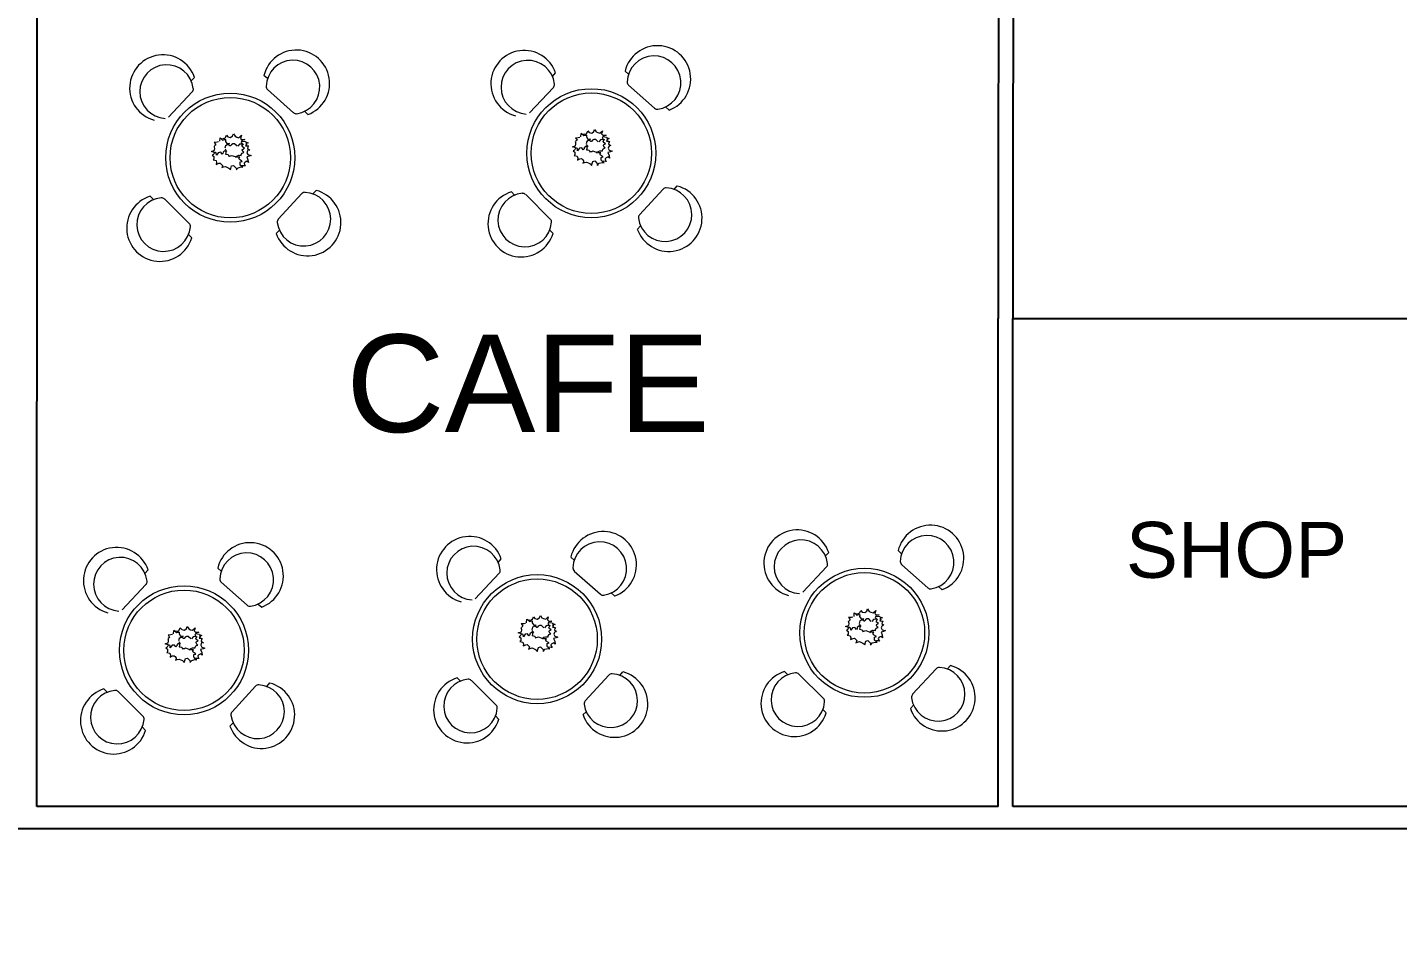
# Model space of a CAD drawing. Header units: millimetres. Extents: x 586 to 1010, y 369 to 668.
# Drawn here: x 705.92 to 719.96, y 443.1 to 452.57 of the extents above; entities that cross this region are included whole.
import ezdxf

# ---------------------------------------------------------------- set-up
doc = ezdxf.new("R2010")
doc.units = ezdxf.units.MM
doc.layers.add('finiture', color=7, linetype='Continuous', lineweight=20)
doc.styles.add('DIM_FONT', font='SIMPLEX', dxfattribs={"width": 0.8})
doc.styles.get("Standard").update_dxf_attribs({"font": 'arial.ttf'})

msp = doc.modelspace()

# ---------------------------------------------------------------- linework, layer by layer
at = {"lineweight": 25}
for p, q in [((706.014, 444.586), (706.015, 457.423)), ((715.87, 456.033), (715.864, 451.108)), ((716.02, 456.049), (716.014, 451.108)), ((715.864, 451.108), (715.864, 449.586)), ((716.014, 451.108), (716.014, 449.586)), ((715.864, 444.586), (715.864, 449.586)), ((716.014, 444.586), (716.014, 449.586)), ((716.014, 449.586), (731.014, 449.586)), ((715.864, 444.586), (706.014, 444.586)), ((721.014, 444.586), (716.014, 444.586)), ((716.014, 444.356), (705.818, 444.356)), ((721.014, 444.356), (716.014, 444.356))]:
    msp.add_line(p, q, dxfattribs=at)
at = {"color": 254, "lineweight": 25}
for points in [[(654.944, 595.472), (670.267, 587.317), (714.302, 595.165), (787.089, 595.165), (819.394, 580.944), (821.03, 562.85), (813.491, 552.788), (808.734, 539.671), (796.407, 534.706), (791.022, 527.249), (791.022, 507.547), (797.301, 476.527), (814.975, 463.89), (836.148, 474.682), (874.022, 478.588), (885.729, 462.733), (863.004, 436.079), (845.789, 420.685), (845.104, 408.675)], [(639.207, 583.438), (644.727, 575.638), (657.796, 553.44), (668.404, 543.929), (682.518, 548.731), (692.984, 555.478), (711.934, 556.583), (734.346, 532.133), (750.593, 477.748), (754.137, 444.164), (776.466, 425.447), (782.617, 412.235)]]:
    msp.add_spline(points, degree=3, dxfattribs=at)
at = {"layer": 'finiture'}
for p, q in [((708.375, 452.046), (708.34, 452.077)), ((711.295, 452.068), (711.329, 452.103)), ((712.076, 452.091), (712.04, 452.123)), ((707.595, 452.023), (707.628, 452.058)), ((711.061, 451.696), (711.306, 451.955)), ((712.076, 451.978), (712.343, 451.741)), ((707.361, 451.65), (707.605, 451.91)), ((708.376, 451.933), (708.642, 451.696)), ((708.755, 451.71), (708.791, 451.677)), ((712.455, 451.755), (712.491, 451.723)), ((711.719, 451.503), (711.728, 451.525)), ((711.728, 451.525), (711.745, 451.5)), ((707.831, 451.395), (707.861, 451.396)), ((707.831, 451.395), (707.847, 451.367)), ((707.861, 451.396), (707.876, 451.4)), ((707.887, 451.403), (707.89, 451.439)), ((707.892, 451.44), (707.917, 451.416)), ((707.908, 451.422), (707.917, 451.434)), ((707.917, 451.416), (707.938, 451.422)), ((707.918, 451.434), (707.931, 451.429)), ((707.931, 451.429), (707.947, 451.442)), ((707.938, 451.422), (707.946, 451.421)), ((707.946, 451.421), (707.945, 451.402)), ((707.945, 451.402), (707.96, 451.38)), ((707.945, 451.402), (707.945, 451.402)), ((707.947, 451.442), (707.957, 451.464)), ((707.948, 451.426), (707.948, 451.426)), ((707.957, 451.464), (707.971, 451.447)), ((707.96, 451.38), (707.987, 451.379)), ((707.987, 451.379), (707.963, 451.366)), ((707.971, 451.447), (707.999, 451.442)), ((707.999, 451.442), (708.019, 451.458)), ((708.021, 451.377), (708.006, 451.368)), ((708.019, 451.458), (708.027, 451.48)), ((708.039, 451.377), (708.021, 451.377)), ((708.027, 451.48), (708.045, 451.455)), ((708.065, 451.352), (708.039, 451.377)), ((708.045, 451.455), (708.061, 451.446)), ((708.061, 451.446), (708.083, 451.44)), ((708.083, 451.44), (708.109, 451.464)), ((708.11, 451.375), (708.088, 451.373)), ((708.109, 451.464), (708.1, 451.433)), ((708.1, 451.433), (708.112, 451.422)), ((708.115, 451.411), (708.105, 451.391)), ((708.105, 451.391), (708.113, 451.379)), ((708.129, 451.371), (708.11, 451.375)), ((708.15, 451.398), (708.111, 451.402)), ((708.112, 451.422), (708.127, 451.42)), ((708.113, 451.379), (708.129, 451.371)), ((708.145, 451.42), (708.115, 451.411)), ((708.127, 451.42), (708.145, 451.42)), ((708.15, 451.398), (708.179, 451.387)), ((708.179, 451.387), (708.153, 451.382)), ((708.153, 451.382), (708.166, 451.372)), ((711.531, 451.44), (711.561, 451.441)), ((711.531, 451.44), (711.548, 451.413)), ((711.536, 451.387), (711.532, 451.398)), ((711.548, 451.413), (711.534, 451.401)), ((711.534, 451.356), (711.537, 451.374)), ((711.537, 451.374), (711.536, 451.387)), ((711.561, 451.441), (711.576, 451.445)), ((711.587, 451.448), (711.591, 451.484)), ((711.592, 451.485), (711.617, 451.461)), ((711.609, 451.467), (711.617, 451.48)), ((711.617, 451.461), (711.638, 451.467)), ((711.618, 451.48), (711.632, 451.474)), ((711.632, 451.474), (711.647, 451.487)), ((711.638, 451.467), (711.646, 451.466)), ((711.647, 451.402), (711.64, 451.376)), ((711.646, 451.466), (711.645, 451.447)), ((711.645, 451.447), (711.66, 451.426)), ((711.645, 451.447), (711.645, 451.447)), ((711.647, 451.487), (711.657, 451.509)), ((711.664, 451.411), (711.647, 451.402)), ((711.649, 451.471), (711.649, 451.471)), ((711.657, 451.509), (711.671, 451.492)), ((711.66, 451.426), (711.687, 451.424)), ((711.687, 451.424), (711.664, 451.411)), ((711.671, 451.492), (711.699, 451.487)), ((711.679, 451.409), (711.674, 451.411)), ((711.691, 451.4), (711.679, 451.409)), ((711.697, 451.4), (711.691, 451.4)), ((711.706, 451.413), (711.697, 451.4)), ((711.699, 451.487), (711.719, 451.503)), ((711.721, 451.422), (711.706, 451.413)), ((711.74, 451.422), (711.721, 451.422)), ((711.765, 451.397), (711.74, 451.422)), ((711.745, 451.5), (711.761, 451.492)), ((711.761, 451.492), (711.783, 451.485)), ((711.788, 451.418), (711.772, 451.397)), ((711.783, 451.485), (711.809, 451.509)), ((711.81, 451.42), (711.788, 451.418)), ((711.809, 451.509), (711.8, 451.478)), ((711.8, 451.478), (711.812, 451.467)), ((711.815, 451.456), (711.805, 451.436)), ((711.805, 451.436), (711.814, 451.424)), ((711.829, 451.417), (711.81, 451.42)), ((711.812, 451.467), (711.827, 451.465)), ((711.851, 451.443), (711.812, 451.448)), ((711.814, 451.424), (711.829, 451.417)), ((711.846, 451.465), (711.815, 451.456)), ((711.815, 451.397), (711.824, 451.417)), ((711.84, 451.377), (711.816, 451.394)), ((711.819, 451.365), (711.84, 451.377)), ((711.827, 451.465), (711.846, 451.465)), ((711.851, 451.443), (711.879, 451.433)), ((711.867, 451.417), (711.851, 451.403)), ((711.851, 451.403), (711.885, 451.401)), ((711.879, 451.433), (711.853, 451.427)), ((711.853, 451.427), (711.867, 451.417)), ((711.875, 451.391), (711.872, 451.375)), ((711.872, 451.375), (711.894, 451.359)), ((711.882, 451.4), (711.875, 451.391)), ((707.802, 451.3), (707.834, 451.311)), ((707.823, 451.293), (707.802, 451.3)), ((707.822, 451.266), (707.81, 451.261)), ((707.81, 451.261), (707.827, 451.248)), ((707.832, 451.288), (707.822, 451.266)), ((707.842, 451.288), (707.823, 451.293)), ((707.827, 451.248), (707.827, 451.228)), ((707.835, 451.342), (707.832, 451.353)), ((707.847, 451.367), (707.834, 451.355)), ((707.834, 451.311), (707.837, 451.329)), ((707.837, 451.329), (707.835, 451.342)), ((707.852, 451.284), (707.842, 451.288)), ((707.854, 451.261), (707.852, 451.284)), ((707.872, 451.286), (707.854, 451.261)), ((707.898, 451.29), (707.872, 451.286)), ((707.872, 451.286), (707.872, 451.286)), ((707.911, 451.27), (707.898, 451.29)), ((707.898, 451.29), (707.898, 451.29)), ((707.92, 451.279), (707.911, 451.27)), ((707.921, 451.29), (707.92, 451.279)), ((707.936, 451.304), (707.921, 451.29)), ((707.957, 451.3), (707.936, 451.304)), ((707.947, 451.357), (707.94, 451.331)), ((707.941, 451.324), (707.957, 451.3)), ((707.948, 451.286), (707.945, 451.271)), ((707.945, 451.271), (707.957, 451.27)), ((707.963, 451.366), (707.947, 451.357)), ((707.948, 451.299), (707.948, 451.286)), ((707.957, 451.3), (707.957, 451.3)), ((707.957, 451.27), (707.972, 451.266)), ((707.972, 451.266), (707.979, 451.25)), ((707.979, 451.364), (707.974, 451.366)), ((707.99, 451.355), (707.979, 451.364)), ((707.979, 451.25), (707.987, 451.252)), ((707.987, 451.252), (707.999, 451.255)), ((707.997, 451.355), (707.99, 451.355)), ((708.006, 451.368), (707.997, 451.355)), ((707.999, 451.255), (708.009, 451.259)), ((708.009, 451.259), (708.044, 451.246)), ((708.044, 451.246), (708.056, 451.237)), ((708.056, 451.237), (708.058, 451.248)), ((708.058, 451.248), (708.065, 451.255)), ((708.071, 451.241), (708.059, 451.246)), ((708.065, 451.255), (708.081, 451.261)), ((708.088, 451.373), (708.071, 451.352)), ((708.073, 451.241), (708.071, 451.241)), ((708.092, 451.241), (708.073, 451.241)), ((708.081, 451.261), (708.085, 451.261)), ((708.085, 451.261), (708.108, 451.259)), ((708.085, 451.234), (708.092, 451.241)), ((708.085, 451.226), (708.085, 451.234)), ((708.108, 451.268), (708.117, 451.282)), ((708.108, 451.259), (708.108, 451.268)), ((708.115, 451.352), (708.124, 451.371)), ((708.14, 451.332), (708.115, 451.349)), ((708.117, 451.282), (708.125, 451.286)), ((708.118, 451.311), (708.118, 451.318)), ((708.125, 451.299), (708.118, 451.311)), ((708.119, 451.32), (708.14, 451.332)), ((708.135, 451.29), (708.125, 451.299)), ((708.125, 451.286), (708.135, 451.29)), ((708.166, 451.372), (708.151, 451.358)), ((708.151, 451.358), (708.185, 451.355)), ((708.19, 451.25), (708.164, 451.243)), ((708.164, 451.243), (708.176, 451.214)), ((708.172, 451.305), (708.166, 451.286)), ((708.166, 451.286), (708.176, 451.266)), ((708.174, 451.345), (708.172, 451.33)), ((708.172, 451.33), (708.194, 451.313)), ((708.182, 451.314), (708.172, 451.305)), ((708.182, 451.354), (708.174, 451.345)), ((708.176, 451.266), (708.209, 451.258)), ((708.194, 451.313), (708.182, 451.314)), ((708.209, 451.258), (708.19, 451.25)), ((711.502, 451.346), (711.534, 451.356)), ((711.524, 451.338), (711.502, 451.346)), ((711.522, 451.311), (711.51, 451.306)), ((711.51, 451.306), (711.527, 451.293)), ((711.527, 451.264), (711.519, 451.257)), ((711.519, 451.257), (711.549, 451.25)), ((711.532, 451.333), (711.522, 451.311)), ((711.542, 451.333), (711.524, 451.338)), ((711.527, 451.293), (711.527, 451.273)), ((711.527, 451.273), (711.527, 451.264)), ((711.552, 451.329), (711.542, 451.333)), ((711.549, 451.25), (711.556, 451.23)), ((711.554, 451.306), (711.552, 451.329)), ((711.573, 451.331), (711.554, 451.306)), ((711.598, 451.335), (711.573, 451.331)), ((711.573, 451.331), (711.573, 451.331)), ((711.611, 451.315), (711.598, 451.335)), ((711.598, 451.335), (711.598, 451.335)), ((711.62, 451.324), (711.611, 451.315)), ((711.622, 451.335), (711.62, 451.324)), ((711.637, 451.349), (711.622, 451.335)), ((711.657, 451.346), (711.637, 451.349)), ((711.641, 451.37), (711.657, 451.346)), ((711.648, 451.331), (711.645, 451.317)), ((711.645, 451.317), (711.657, 451.315)), ((711.648, 451.344), (711.648, 451.331)), ((711.657, 451.346), (711.657, 451.346)), ((711.657, 451.315), (711.672, 451.311)), ((711.672, 451.311), (711.679, 451.295)), ((711.679, 451.295), (711.687, 451.297)), ((711.687, 451.297), (711.699, 451.3)), ((711.699, 451.3), (711.709, 451.304)), ((711.709, 451.304), (711.745, 451.291)), ((711.745, 451.291), (711.756, 451.282)), ((711.756, 451.282), (711.758, 451.293)), ((711.758, 451.293), (711.765, 451.3)), ((711.772, 451.286), (711.76, 451.291)), ((711.765, 451.3), (711.782, 451.306)), ((711.773, 451.286), (711.772, 451.286)), ((711.792, 451.286), (711.773, 451.286)), ((711.782, 451.306), (711.785, 451.306)), ((711.785, 451.306), (711.809, 451.304)), ((711.785, 451.279), (711.792, 451.286)), ((711.785, 451.272), (711.785, 451.279)), ((711.788, 451.261), (711.785, 451.272)), ((711.81, 451.246), (711.788, 451.261)), ((711.797, 451.237), (711.817, 451.243)), ((711.797, 451.21), (711.797, 451.237)), ((711.809, 451.313), (711.817, 451.327)), ((711.809, 451.304), (711.809, 451.313)), ((711.817, 451.243), (711.81, 451.246)), ((711.817, 451.327), (711.825, 451.331)), ((711.819, 451.356), (711.819, 451.364)), ((711.825, 451.344), (711.819, 451.356)), ((711.836, 451.335), (711.825, 451.344)), ((711.825, 451.331), (711.836, 451.335)), ((711.846, 451.234), (711.837, 451.224)), ((711.866, 451.243), (711.846, 451.234)), ((711.89, 451.296), (711.864, 451.288)), ((711.864, 451.288), (711.876, 451.259)), ((711.873, 451.35), (711.866, 451.331)), ((711.866, 451.331), (711.877, 451.311)), ((711.881, 451.23), (711.866, 451.243)), ((711.882, 451.359), (711.873, 451.35)), ((711.876, 451.259), (711.881, 451.23)), ((711.877, 451.311), (711.909, 451.303)), ((711.894, 451.359), (711.882, 451.359)), ((711.909, 451.303), (711.89, 451.296)), ((707.827, 451.219), (707.818, 451.212)), ((707.818, 451.212), (707.849, 451.205)), ((707.827, 451.228), (707.827, 451.219)), ((707.849, 451.205), (707.855, 451.185)), ((707.855, 451.185), (707.852, 451.167)), ((707.852, 451.165), (707.877, 451.178)), ((707.852, 451.167), (707.852, 451.165)), ((707.877, 451.178), (707.893, 451.179)), ((707.893, 451.179), (707.903, 451.17)), ((707.903, 451.17), (707.916, 451.156)), ((707.914, 451.145), (707.908, 451.134)), ((707.908, 451.134), (707.925, 451.14)), ((707.916, 451.156), (707.914, 451.145)), ((707.925, 451.14), (707.945, 451.145)), ((707.945, 451.145), (707.979, 451.129)), ((707.945, 451.145), (707.945, 451.145)), ((707.979, 451.129), (707.989, 451.122)), ((707.989, 451.122), (707.997, 451.111)), ((707.997, 451.111), (708.009, 451.15)), ((708.009, 451.15), (708.029, 451.156)), ((708.029, 451.156), (708.056, 451.129)), ((708.056, 451.109), (708.075, 451.132)), ((708.056, 451.129), (708.059, 451.113)), ((708.059, 451.113), (708.056, 451.109)), ((708.075, 451.132), (708.107, 451.14)), ((708.088, 451.215), (708.085, 451.226)), ((708.11, 451.201), (708.088, 451.215)), ((708.097, 451.192), (708.117, 451.197)), ((708.097, 451.165), (708.097, 451.192)), ((708.098, 451.159), (708.097, 451.165)), ((708.12, 451.14), (708.098, 451.159)), ((708.107, 451.14), (708.125, 451.138)), ((708.117, 451.197), (708.11, 451.201)), ((708.116, 451.152), (708.111, 451.151)), ((708.14, 451.152), (708.116, 451.152)), ((708.125, 451.138), (708.12, 451.14)), ((708.146, 451.189), (708.136, 451.178)), ((708.136, 451.178), (708.141, 451.161)), ((708.15, 451.15), (708.14, 451.152)), ((708.141, 451.161), (708.15, 451.15)), ((708.166, 451.198), (708.146, 451.189)), ((708.181, 451.184), (708.166, 451.198)), ((708.176, 451.214), (708.181, 451.184)), ((711.556, 451.23), (711.552, 451.212)), ((711.552, 451.21), (711.578, 451.223)), ((711.552, 451.212), (711.552, 451.21)), ((711.578, 451.223), (711.593, 451.225)), ((711.593, 451.225), (711.603, 451.216)), ((711.603, 451.216), (711.616, 451.201)), ((711.615, 451.19), (711.608, 451.179)), ((711.608, 451.179), (711.625, 451.185)), ((711.616, 451.201), (711.615, 451.19)), ((711.625, 451.185), (711.645, 451.19)), ((711.645, 451.19), (711.679, 451.174)), ((711.645, 451.19), (711.645, 451.19)), ((711.679, 451.174), (711.689, 451.167)), ((711.689, 451.167), (711.697, 451.156)), ((711.697, 451.156), (711.709, 451.196)), ((711.709, 451.196), (711.729, 451.201)), ((711.729, 451.201), (711.756, 451.174)), ((711.756, 451.154), (711.775, 451.178)), ((711.756, 451.174), (711.76, 451.158)), ((711.76, 451.158), (711.756, 451.154)), ((711.775, 451.178), (711.807, 451.185)), ((711.799, 451.205), (711.797, 451.21)), ((711.82, 451.185), (711.799, 451.205)), ((711.807, 451.185), (711.825, 451.183)), ((711.816, 451.198), (711.811, 451.196)), ((711.84, 451.197), (711.816, 451.198)), ((711.825, 451.183), (711.82, 451.185)), ((711.837, 451.224), (711.841, 451.206)), ((711.85, 451.195), (711.84, 451.197)), ((711.841, 451.206), (711.85, 451.195)), ((707.209, 450.806), (707.175, 450.84)), ((707.321, 450.812), (707.574, 450.561)), ((708.487, 450.605), (708.729, 450.867)), ((708.842, 450.864), (708.875, 450.9)), ((710.909, 450.851), (710.876, 450.885)), ((711.022, 450.857), (711.274, 450.606)), ((712.187, 450.65), (712.43, 450.912)), ((712.543, 450.91), (712.575, 450.945)), ((712.198, 450.538), (712.166, 450.503)), ((707.568, 450.448), (707.602, 450.414)), ((708.498, 450.493), (708.465, 450.458)), ((711.268, 450.493), (711.302, 450.459)), ((714.094, 447.154), (714.127, 447.189)), ((714.874, 447.177), (714.838, 447.208)), ((707.902, 446.998), (707.866, 447.029)), ((710.739, 447.088), (710.772, 447.124)), ((711.52, 447.111), (711.484, 447.143)), ((713.86, 446.781), (714.104, 447.041)), ((714.875, 447.064), (715.141, 446.827)), ((707.121, 446.975), (707.154, 447.01)), ((707.902, 446.885), (708.168, 446.648)), ((710.505, 446.716), (710.75, 446.976)), ((711.52, 446.999), (711.787, 446.762)), ((706.887, 446.602), (707.131, 446.862)), ((711.899, 446.775), (711.935, 446.743)), ((715.253, 446.84), (715.289, 446.808)), ((708.281, 446.661), (708.317, 446.629)), ((714.517, 446.589), (714.526, 446.611)), ((714.526, 446.611), (714.543, 446.586)), ((710.975, 446.461), (711.005, 446.462)), ((710.975, 446.461), (710.992, 446.433)), ((711.005, 446.462), (711.02, 446.466)), ((711.031, 446.468), (711.035, 446.505)), ((711.036, 446.506), (711.061, 446.481)), ((711.053, 446.488), (711.061, 446.5)), ((711.061, 446.481), (711.082, 446.488)), ((711.062, 446.5), (711.076, 446.495)), ((711.076, 446.495), (711.091, 446.507)), ((711.082, 446.488), (711.09, 446.486)), ((711.09, 446.486), (711.089, 446.468)), ((711.089, 446.468), (711.104, 446.446)), ((711.089, 446.468), (711.089, 446.468)), ((711.091, 446.507), (711.101, 446.53)), ((711.092, 446.491), (711.092, 446.491)), ((711.101, 446.53), (711.115, 446.513)), ((711.115, 446.513), (711.143, 446.507)), ((711.143, 446.507), (711.163, 446.524)), ((711.163, 446.524), (711.172, 446.545)), ((711.172, 446.545), (711.189, 446.521)), ((711.189, 446.521), (711.205, 446.512)), ((711.205, 446.512), (711.227, 446.506)), ((711.227, 446.506), (711.253, 446.53)), ((711.253, 446.53), (711.244, 446.498)), ((711.244, 446.498), (711.256, 446.488)), ((711.259, 446.477), (711.249, 446.457)), ((711.256, 446.488), (711.271, 446.486)), ((711.294, 446.464), (711.256, 446.468)), ((711.29, 446.486), (711.259, 446.477)), ((711.271, 446.486), (711.29, 446.486)), ((711.294, 446.464), (711.323, 446.453)), ((714.33, 446.526), (714.359, 446.527)), ((714.33, 446.526), (714.346, 446.498)), ((714.334, 446.473), (714.331, 446.484)), ((714.332, 446.442), (714.336, 446.46)), ((714.346, 446.498), (714.333, 446.486)), ((714.336, 446.46), (714.334, 446.473)), ((714.359, 446.527), (714.374, 446.531)), ((714.386, 446.533), (714.389, 446.57)), ((714.39, 446.571), (714.415, 446.547)), ((714.407, 446.553), (714.415, 446.565)), ((714.415, 446.547), (714.437, 446.553)), ((714.417, 446.565), (714.43, 446.56)), ((714.43, 446.56), (714.445, 446.573)), ((714.437, 446.553), (714.445, 446.552)), ((714.445, 446.488), (714.439, 446.462)), ((714.445, 446.552), (714.444, 446.533)), ((714.444, 446.533), (714.459, 446.511)), ((714.444, 446.533), (714.444, 446.533)), ((714.445, 446.573), (714.455, 446.595)), ((714.462, 446.497), (714.445, 446.488)), ((714.447, 446.556), (714.447, 446.556)), ((714.455, 446.595), (714.47, 446.578)), ((714.459, 446.511), (714.486, 446.509)), ((714.486, 446.509), (714.462, 446.497)), ((714.47, 446.578), (714.497, 446.573)), ((714.477, 446.495), (714.472, 446.497)), ((714.489, 446.486), (714.477, 446.495)), ((714.496, 446.486), (714.489, 446.486)), ((714.504, 446.499), (714.496, 446.486)), ((714.497, 446.573), (714.517, 446.589)), ((714.519, 446.508), (714.504, 446.499)), ((714.538, 446.508), (714.519, 446.508)), ((714.563, 446.482), (714.538, 446.508)), ((714.543, 446.586), (714.559, 446.577)), ((714.559, 446.577), (714.582, 446.571)), ((714.587, 446.504), (714.57, 446.482)), ((714.582, 446.571), (714.608, 446.595)), ((714.609, 446.506), (714.587, 446.504)), ((714.608, 446.595), (714.599, 446.564)), ((714.599, 446.564), (714.61, 446.553)), ((714.614, 446.542), (714.604, 446.522)), ((714.604, 446.522), (714.612, 446.509)), ((714.627, 446.502), (714.609, 446.506)), ((714.61, 446.553), (714.626, 446.551)), ((714.649, 446.529), (714.61, 446.533)), ((714.612, 446.509), (714.627, 446.502)), ((714.644, 446.551), (714.614, 446.542)), ((714.614, 446.482), (714.622, 446.502)), ((714.638, 446.463), (714.614, 446.48)), ((714.617, 446.451), (714.638, 446.463)), ((714.626, 446.551), (714.644, 446.551)), ((714.649, 446.529), (714.677, 446.518)), ((714.665, 446.503), (714.649, 446.488)), ((714.649, 446.488), (714.684, 446.486)), ((714.677, 446.518), (714.652, 446.513)), ((714.652, 446.513), (714.665, 446.503)), ((714.673, 446.476), (714.67, 446.461)), ((714.67, 446.461), (714.692, 446.444)), ((714.681, 446.485), (714.673, 446.476)), ((707.357, 446.347), (707.387, 446.348)), ((707.357, 446.347), (707.373, 446.319)), ((707.387, 446.348), (707.402, 446.352)), ((707.413, 446.355), (707.416, 446.391)), ((707.418, 446.392), (707.443, 446.368)), ((707.434, 446.374), (707.443, 446.386)), ((707.443, 446.368), (707.464, 446.374)), ((707.444, 446.386), (707.457, 446.381)), ((707.457, 446.381), (707.473, 446.394)), ((707.464, 446.374), (707.472, 446.373)), ((707.472, 446.373), (707.471, 446.354)), ((707.471, 446.354), (707.486, 446.332)), ((707.471, 446.354), (707.471, 446.354)), ((707.473, 446.394), (707.483, 446.416)), ((707.474, 446.377), (707.474, 446.377)), ((707.483, 446.416), (707.497, 446.399)), ((707.486, 446.332), (707.513, 446.331)), ((707.513, 446.331), (707.489, 446.318)), ((707.497, 446.399), (707.525, 446.394)), ((707.532, 446.32), (707.523, 446.307)), ((707.525, 446.394), (707.545, 446.41)), ((707.547, 446.329), (707.532, 446.32)), ((707.545, 446.41), (707.554, 446.432)), ((707.565, 446.329), (707.547, 446.329)), ((707.554, 446.432), (707.571, 446.407)), ((707.591, 446.303), (707.565, 446.329)), ((707.571, 446.407), (707.587, 446.398)), ((707.587, 446.398), (707.609, 446.392)), ((707.614, 446.325), (707.597, 446.303)), ((707.609, 446.392), (707.635, 446.416)), ((707.636, 446.327), (707.614, 446.325)), ((707.635, 446.416), (707.626, 446.385)), ((707.626, 446.385), (707.638, 446.374)), ((707.641, 446.363), (707.631, 446.343)), ((707.631, 446.343), (707.639, 446.331)), ((707.655, 446.323), (707.636, 446.327)), ((707.676, 446.35), (707.637, 446.354)), ((707.638, 446.374), (707.653, 446.372)), ((707.639, 446.331), (707.655, 446.323)), ((707.672, 446.372), (707.641, 446.363)), ((707.641, 446.303), (707.65, 446.323)), ((707.653, 446.372), (707.672, 446.372)), ((707.676, 446.35), (707.705, 446.339)), ((707.692, 446.324), (707.677, 446.31)), ((707.705, 446.339), (707.679, 446.334)), ((707.679, 446.334), (707.692, 446.324)), ((710.946, 446.366), (710.978, 446.377)), ((710.968, 446.359), (710.946, 446.366)), ((710.966, 446.332), (710.954, 446.326)), ((710.954, 446.326), (710.971, 446.314)), ((710.976, 446.353), (710.966, 446.332)), ((710.986, 446.353), (710.968, 446.359)), ((710.979, 446.408), (710.976, 446.418)), ((710.992, 446.433), (710.978, 446.421)), ((710.978, 446.377), (710.981, 446.395)), ((710.981, 446.395), (710.979, 446.408)), ((710.996, 446.35), (710.986, 446.353)), ((710.998, 446.326), (710.996, 446.35)), ((711.017, 446.352), (710.998, 446.326)), ((711.042, 446.355), (711.017, 446.352)), ((711.017, 446.352), (711.017, 446.352)), ((711.055, 446.335), (711.042, 446.355)), ((711.042, 446.355), (711.042, 446.355)), ((711.064, 446.344), (711.055, 446.335)), ((711.065, 446.355), (711.064, 446.344)), ((711.081, 446.37), (711.065, 446.355)), ((711.101, 446.366), (711.081, 446.37)), ((711.091, 446.423), (711.084, 446.397)), ((711.085, 446.39), (711.101, 446.366)), ((711.092, 446.352), (711.089, 446.337)), ((711.089, 446.337), (711.101, 446.335)), ((711.108, 446.432), (711.091, 446.423)), ((711.092, 446.364), (711.092, 446.352)), ((711.101, 446.366), (711.101, 446.366)), ((711.101, 446.335), (711.116, 446.332)), ((711.104, 446.446), (711.131, 446.444)), ((711.131, 446.444), (711.108, 446.432)), ((711.116, 446.332), (711.123, 446.315)), ((711.123, 446.43), (711.118, 446.432)), ((711.135, 446.421), (711.123, 446.43)), ((711.131, 446.317), (711.143, 446.321)), ((711.141, 446.421), (711.135, 446.421)), ((711.15, 446.433), (711.141, 446.421)), ((711.143, 446.321), (711.153, 446.324)), ((711.165, 446.442), (711.15, 446.433)), ((711.153, 446.324), (711.189, 446.312)), ((711.184, 446.442), (711.165, 446.442)), ((711.209, 446.417), (711.184, 446.442)), ((711.202, 446.314), (711.209, 446.321)), ((711.209, 446.321), (711.226, 446.326)), ((711.232, 446.439), (711.216, 446.417)), ((711.226, 446.326), (711.229, 446.326)), ((711.229, 446.326), (711.253, 446.324)), ((711.254, 446.441), (711.232, 446.439)), ((711.249, 446.457), (711.258, 446.444)), ((711.253, 446.334), (711.261, 446.348)), ((711.253, 446.324), (711.253, 446.334)), ((711.273, 446.437), (711.254, 446.441)), ((711.258, 446.444), (711.273, 446.437)), ((711.259, 446.417), (711.268, 446.437)), ((711.284, 446.398), (711.26, 446.414)), ((711.261, 446.348), (711.269, 446.352)), ((711.263, 446.386), (711.284, 446.398)), ((711.263, 446.377), (711.263, 446.384)), ((711.269, 446.364), (711.263, 446.377)), ((711.28, 446.355), (711.269, 446.364)), ((711.269, 446.352), (711.28, 446.355)), ((711.31, 446.438), (711.295, 446.423)), ((711.295, 446.423), (711.329, 446.421)), ((711.323, 446.453), (711.297, 446.447)), ((711.297, 446.447), (711.31, 446.438)), ((711.317, 446.37), (711.31, 446.352)), ((711.31, 446.352), (711.321, 446.332)), ((711.319, 446.411), (711.316, 446.396)), ((711.316, 446.396), (711.338, 446.379)), ((711.326, 446.38), (711.317, 446.37)), ((711.326, 446.42), (711.319, 446.411)), ((711.321, 446.332), (711.353, 446.323)), ((711.338, 446.379), (711.326, 446.38)), ((711.353, 446.323), (711.334, 446.316)), ((714.3, 446.431), (714.332, 446.442)), ((714.322, 446.424), (714.3, 446.431)), ((714.32, 446.397), (714.309, 446.392)), ((714.309, 446.392), (714.325, 446.379)), ((714.325, 446.35), (714.317, 446.343)), ((714.317, 446.343), (714.347, 446.336)), ((714.331, 446.419), (714.32, 446.397)), ((714.341, 446.419), (714.322, 446.424)), ((714.325, 446.379), (714.325, 446.359)), ((714.325, 446.359), (714.325, 446.35)), ((714.351, 446.415), (714.341, 446.419)), ((714.347, 446.336), (714.354, 446.316)), ((714.352, 446.392), (714.351, 446.415)), ((714.371, 446.417), (714.352, 446.392)), ((714.396, 446.42), (714.371, 446.417)), ((714.371, 446.417), (714.371, 446.417)), ((714.41, 446.401), (714.396, 446.42)), ((714.396, 446.42), (714.396, 446.42)), ((714.418, 446.41), (714.41, 446.401)), ((714.42, 446.42), (714.418, 446.41)), ((714.435, 446.435), (714.42, 446.42)), ((714.455, 446.431), (714.435, 446.435)), ((714.44, 446.455), (714.455, 446.431)), ((714.447, 446.417), (714.443, 446.402)), ((714.443, 446.402), (714.455, 446.401)), ((714.447, 446.429), (714.447, 446.417)), ((714.455, 446.431), (714.455, 446.431)), ((714.455, 446.401), (714.47, 446.397)), ((714.47, 446.397), (714.477, 446.381)), ((714.477, 446.381), (714.486, 446.382)), ((714.486, 446.382), (714.497, 446.386)), ((714.497, 446.386), (714.508, 446.39)), ((714.508, 446.39), (714.543, 446.377)), ((714.543, 446.377), (714.555, 446.368)), ((714.555, 446.368), (714.556, 446.379)), ((714.556, 446.379), (714.563, 446.386)), ((714.57, 446.372), (714.558, 446.377)), ((714.563, 446.386), (714.58, 446.392)), ((714.572, 446.372), (714.57, 446.372)), ((714.59, 446.372), (714.572, 446.372)), ((714.58, 446.392), (714.583, 446.392)), ((714.583, 446.392), (714.607, 446.39)), ((714.583, 446.364), (714.59, 446.372)), ((714.583, 446.357), (714.583, 446.364)), ((714.587, 446.346), (714.583, 446.357)), ((714.609, 446.332), (714.587, 446.346)), ((714.595, 446.323), (714.615, 446.328)), ((714.595, 446.296), (714.595, 446.323)), ((714.607, 446.399), (714.615, 446.413)), ((714.607, 446.39), (714.607, 446.399)), ((714.615, 446.328), (714.609, 446.332)), ((714.615, 446.413), (714.624, 446.417)), ((714.617, 446.442), (714.617, 446.449)), ((714.624, 446.429), (714.617, 446.442)), ((714.634, 446.42), (714.624, 446.429)), ((714.624, 446.417), (714.634, 446.42)), ((714.645, 446.32), (714.635, 446.309)), ((714.665, 446.329), (714.645, 446.32)), ((714.688, 446.381), (714.663, 446.374)), ((714.663, 446.374), (714.674, 446.345)), ((714.671, 446.435), (714.665, 446.417)), ((714.665, 446.417), (714.675, 446.397)), ((714.679, 446.315), (714.665, 446.329)), ((714.681, 446.445), (714.671, 446.435)), ((714.674, 446.345), (714.679, 446.315)), ((714.675, 446.397), (714.708, 446.389)), ((714.692, 446.444), (714.681, 446.445)), ((714.708, 446.389), (714.688, 446.381)), ((707.328, 446.252), (707.36, 446.263)), ((707.349, 446.245), (707.328, 446.252)), ((707.348, 446.218), (707.336, 446.213)), ((707.336, 446.213), (707.353, 446.2)), ((707.358, 446.24), (707.348, 446.218)), ((707.368, 446.24), (707.349, 446.245)), ((707.353, 446.2), (707.353, 446.18)), ((707.353, 446.18), (707.353, 446.171)), ((707.361, 446.294), (707.358, 446.305)), ((707.373, 446.319), (707.36, 446.307)), ((707.36, 446.263), (707.363, 446.281)), ((707.363, 446.281), (707.361, 446.294)), ((707.378, 446.236), (707.368, 446.24)), ((707.38, 446.213), (707.378, 446.236)), ((707.398, 446.238), (707.38, 446.213)), ((707.424, 446.241), (707.398, 446.238)), ((707.398, 446.238), (707.398, 446.238)), ((707.437, 446.222), (707.424, 446.241)), ((707.424, 446.241), (707.424, 446.241)), ((707.446, 446.231), (707.437, 446.222)), ((707.447, 446.241), (707.446, 446.231)), ((707.462, 446.256), (707.447, 446.241)), ((707.483, 446.252), (707.462, 446.256)), ((707.473, 446.309), (707.466, 446.283)), ((707.467, 446.276), (707.483, 446.252)), ((707.474, 446.238), (707.471, 446.223)), ((707.471, 446.223), (707.483, 446.222)), ((707.489, 446.318), (707.473, 446.309)), ((707.474, 446.251), (707.474, 446.238)), ((707.483, 446.252), (707.483, 446.252)), ((707.483, 446.222), (707.498, 446.218)), ((707.498, 446.218), (707.505, 446.202)), ((707.505, 446.316), (707.5, 446.318)), ((707.516, 446.307), (707.505, 446.316)), ((707.505, 446.202), (707.513, 446.204)), ((707.513, 446.204), (707.525, 446.207)), ((707.523, 446.307), (707.516, 446.307)), ((707.525, 446.207), (707.535, 446.211)), ((707.535, 446.211), (707.57, 446.198)), ((707.57, 446.198), (707.582, 446.189)), ((707.582, 446.189), (707.584, 446.2)), ((707.584, 446.2), (707.591, 446.207)), ((707.597, 446.193), (707.585, 446.198)), ((707.591, 446.207), (707.607, 446.213)), ((707.599, 446.193), (707.597, 446.193)), ((707.618, 446.193), (707.599, 446.193)), ((707.607, 446.213), (707.611, 446.213)), ((707.611, 446.213), (707.634, 446.211)), ((707.611, 446.185), (707.618, 446.193)), ((707.611, 446.178), (707.611, 446.185)), ((707.634, 446.22), (707.643, 446.234)), ((707.634, 446.211), (707.634, 446.22)), ((707.666, 446.284), (707.641, 446.301)), ((707.643, 446.234), (707.651, 446.238)), ((707.644, 446.263), (707.644, 446.27)), ((707.651, 446.251), (707.644, 446.263)), ((707.645, 446.272), (707.666, 446.284)), ((707.661, 446.241), (707.651, 446.251)), ((707.651, 446.238), (707.661, 446.241)), ((707.677, 446.31), (707.711, 446.307)), ((707.716, 446.202), (707.69, 446.195)), ((707.69, 446.195), (707.702, 446.166)), ((707.698, 446.257), (707.692, 446.238)), ((707.692, 446.238), (707.702, 446.218)), ((707.7, 446.297), (707.698, 446.282)), ((707.698, 446.282), (707.72, 446.265)), ((707.708, 446.266), (707.698, 446.257)), ((707.708, 446.306), (707.7, 446.297)), ((707.702, 446.218), (707.735, 446.21)), ((707.72, 446.265), (707.708, 446.266)), ((707.735, 446.21), (707.716, 446.202)), ((710.971, 446.285), (710.963, 446.278)), ((710.963, 446.278), (710.993, 446.27)), ((710.971, 446.314), (710.971, 446.294)), ((710.971, 446.294), (710.971, 446.285)), ((710.993, 446.27), (711, 446.25)), ((711, 446.25), (710.996, 446.232)), ((710.996, 446.231), (711.022, 446.243)), ((710.996, 446.232), (710.996, 446.231)), ((711.022, 446.243), (711.037, 446.245)), ((711.037, 446.245), (711.047, 446.236)), ((711.047, 446.236), (711.06, 446.222)), ((711.059, 446.211), (711.052, 446.2)), ((711.052, 446.2), (711.069, 446.205)), ((711.06, 446.222), (711.059, 446.211)), ((711.069, 446.205), (711.089, 446.211)), ((711.089, 446.211), (711.123, 446.194)), ((711.089, 446.211), (711.089, 446.211)), ((711.123, 446.315), (711.131, 446.317)), ((711.123, 446.194), (711.133, 446.187)), ((711.133, 446.187), (711.141, 446.176)), ((711.141, 446.176), (711.153, 446.216)), ((711.153, 446.216), (711.173, 446.222)), ((711.173, 446.222), (711.2, 446.194)), ((711.189, 446.312), (711.2, 446.303)), ((711.2, 446.303), (711.202, 446.314)), ((711.2, 446.175), (711.219, 446.198)), ((711.2, 446.194), (711.204, 446.178)), ((711.215, 446.306), (711.204, 446.312)), ((711.217, 446.306), (711.215, 446.306)), ((711.236, 446.306), (711.217, 446.306)), ((711.219, 446.198), (711.251, 446.205)), ((711.229, 446.299), (711.236, 446.306)), ((711.229, 446.292), (711.229, 446.299)), ((711.232, 446.281), (711.229, 446.292)), ((711.254, 446.267), (711.232, 446.281)), ((711.241, 446.258), (711.261, 446.263)), ((711.241, 446.231), (711.241, 446.258)), ((711.242, 446.225), (711.241, 446.231)), ((711.264, 446.205), (711.242, 446.225)), ((711.251, 446.205), (711.269, 446.203)), ((711.261, 446.263), (711.254, 446.267)), ((711.26, 446.218), (711.255, 446.217)), ((711.284, 446.217), (711.26, 446.218)), ((711.269, 446.203), (711.264, 446.205)), ((711.29, 446.254), (711.28, 446.244)), ((711.28, 446.244), (711.285, 446.227)), ((711.294, 446.216), (711.284, 446.217)), ((711.285, 446.227), (711.294, 446.216)), ((711.31, 446.263), (711.29, 446.254)), ((711.334, 446.316), (711.308, 446.309)), ((711.308, 446.309), (711.32, 446.28)), ((711.325, 446.25), (711.31, 446.263)), ((711.32, 446.28), (711.325, 446.25)), ((714.354, 446.316), (714.351, 446.298)), ((714.351, 446.296), (714.376, 446.308)), ((714.351, 446.298), (714.351, 446.296)), ((714.376, 446.308), (714.391, 446.31)), ((714.391, 446.31), (714.401, 446.301)), ((714.401, 446.301), (714.415, 446.287)), ((714.413, 446.276), (714.406, 446.265)), ((714.406, 446.265), (714.423, 446.27)), ((714.415, 446.287), (714.413, 446.276)), ((714.423, 446.27), (714.443, 446.276)), ((714.443, 446.276), (714.477, 446.26)), ((714.443, 446.276), (714.443, 446.276)), ((714.477, 446.26), (714.487, 446.252)), ((714.487, 446.252), (714.496, 446.242)), ((714.496, 446.242), (714.508, 446.281)), ((714.508, 446.281), (714.528, 446.287)), ((714.528, 446.287), (714.555, 446.26)), ((714.555, 446.24), (714.573, 446.263)), ((714.555, 446.26), (714.558, 446.243)), ((714.558, 446.243), (714.555, 446.24)), ((714.573, 446.263), (714.605, 446.27)), ((714.597, 446.29), (714.595, 446.296)), ((714.619, 446.27), (714.597, 446.29)), ((714.605, 446.27), (714.624, 446.269)), ((714.615, 446.283), (714.609, 446.282)), ((714.638, 446.283), (714.615, 446.283)), ((714.624, 446.269), (714.619, 446.27)), ((714.635, 446.309), (714.64, 446.292)), ((714.649, 446.281), (714.638, 446.283)), ((714.64, 446.292), (714.649, 446.281)), ((707.353, 446.171), (707.344, 446.164)), ((707.344, 446.164), (707.375, 446.157)), ((707.375, 446.157), (707.382, 446.137)), ((707.382, 446.137), (707.378, 446.119)), ((707.378, 446.117), (707.403, 446.129)), ((707.378, 446.119), (707.378, 446.117)), ((707.403, 446.129), (707.419, 446.131)), ((707.419, 446.131), (707.429, 446.122)), ((707.429, 446.122), (707.442, 446.108)), ((707.441, 446.097), (707.434, 446.086)), ((707.434, 446.086), (707.451, 446.092)), ((707.442, 446.108), (707.441, 446.097)), ((707.451, 446.092), (707.471, 446.097)), ((707.471, 446.097), (707.505, 446.081)), ((707.471, 446.097), (707.471, 446.097)), ((707.505, 446.081), (707.515, 446.073)), ((707.515, 446.073), (707.523, 446.063)), ((707.523, 446.063), (707.535, 446.102)), ((707.535, 446.102), (707.555, 446.108)), ((707.555, 446.108), (707.582, 446.081)), ((707.582, 446.061), (707.601, 446.084)), ((707.582, 446.081), (707.585, 446.064)), ((707.585, 446.064), (707.582, 446.061)), ((707.601, 446.084), (707.633, 446.092)), ((707.614, 446.167), (707.611, 446.178)), ((707.636, 446.153), (707.614, 446.167)), ((707.623, 446.144), (707.643, 446.149)), ((707.623, 446.117), (707.623, 446.144)), ((707.624, 446.111), (707.623, 446.117)), ((707.646, 446.092), (707.624, 446.111)), ((707.633, 446.092), (707.651, 446.09)), ((707.643, 446.149), (707.636, 446.153)), ((707.642, 446.104), (707.637, 446.103)), ((707.666, 446.104), (707.642, 446.104)), ((707.651, 446.09), (707.646, 446.092)), ((707.672, 446.141), (707.662, 446.13)), ((707.662, 446.13), (707.667, 446.113)), ((707.676, 446.102), (707.666, 446.104)), ((707.667, 446.113), (707.676, 446.102)), ((707.692, 446.15), (707.672, 446.141)), ((707.707, 446.136), (707.692, 446.15)), ((707.702, 446.166), (707.707, 446.136)), ((711.204, 446.178), (711.2, 446.175)), ((710.353, 445.872), (710.32, 445.905)), ((711.631, 445.67), (711.874, 445.932)), ((711.987, 445.93), (712.019, 445.965)), ((713.708, 445.937), (713.674, 445.97)), ((713.82, 445.943), (714.073, 445.692)), ((714.986, 445.736), (715.228, 445.998)), ((715.341, 445.995), (715.374, 446.031)), ((706.735, 445.758), (706.701, 445.792)), ((706.847, 445.764), (707.1, 445.513)), ((708.013, 445.557), (708.255, 445.819)), ((708.368, 445.816), (708.401, 445.852)), ((710.466, 445.878), (710.718, 445.626)), ((714.996, 445.624), (714.964, 445.589)), ((710.712, 445.514), (710.746, 445.479)), ((711.642, 445.558), (711.609, 445.524)), ((714.066, 445.579), (714.1, 445.545)), ((707.094, 445.4), (707.128, 445.366)), ((708.024, 445.445), (707.991, 445.41))]:
    msp.add_line(p, q, dxfattribs=at)
for centre, radius in [((711.695, 451.281), 0.661), ((707.995, 451.235), 0.661), ((707.995, 451.235), 0.617), ((711.695, 451.281), 0.617), ((714.493, 446.366), 0.661), ((711.139, 446.301), 0.661), ((711.139, 446.301), 0.617), ((714.493, 446.366), 0.617), ((707.521, 446.187), 0.661), ((707.521, 446.187), 0.617)]:
    msp.add_circle(centre, radius, dxfattribs=at)
for centre, radius, start, end in [((712.372, 452.042), 0.341, 290.4509, 166.422), ((707.305, 451.948), 0.341, 18.8353, 254.8064), ((708.672, 451.997), 0.341, 290.4509, 166.422), ((708.637, 451.958), 0.275, 278.3412, 178.3476), ((711.006, 451.993), 0.341, 18.8353, 254.8064), ((711.044, 451.957), 0.275, 6.7256, 266.732), ((712.337, 452.003), 0.275, 278.3412, 178.3476), ((707.343, 451.912), 0.275, 6.7256, 266.732), ((707.575, 451.939), 0.0423, 316.7288, 6.7256), ((708.404, 451.966), 0.0423, 180.1234, 230.1202), ((711.275, 451.984), 0.0423, 316.7288, 6.7256), ((712.104, 452.011), 0.0423, 180.1234, 230.1202), ((708.671, 451.728), 0.0423, 228.3444, 278.3412), ((712.371, 451.773), 0.0423, 228.3444, 278.3412), ((707.275, 450.513), 0.341, 107.0654, 343.0365), ((707.312, 450.55), 0.275, 95.1398, 355.1462), ((707.29, 450.782), 0.0423, 43.3672, 93.364), ((708.788, 450.57), 0.341, 199.1667, 75.1378), ((708.749, 450.605), 0.275, 187.2411, 87.2475), ((708.76, 450.838), 0.0423, 87.2475, 137.2443), ((710.976, 450.559), 0.341, 107.0654, 343.0365), ((711.013, 450.596), 0.275, 95.1398, 355.1462), ((710.99, 450.827), 0.0423, 43.3672, 93.364), ((712.488, 450.615), 0.341, 199.1667, 75.1378), ((712.449, 450.651), 0.275, 187.2411, 87.2475), ((712.461, 450.883), 0.0423, 87.2475, 137.2443), ((707.544, 450.531), 0.0423, 355.1462, 45.143), ((708.518, 450.575), 0.0423, 135.4685, 185.4653), ((711.245, 450.576), 0.0423, 355.1462, 45.143), ((712.219, 450.62), 0.0423, 135.4685, 185.4653), ((715.17, 447.128), 0.341, 290.4509, 166.422), ((710.449, 447.013), 0.341, 18.8353, 254.8064), ((711.816, 447.063), 0.341, 290.4509, 166.422), ((713.804, 447.079), 0.341, 18.8353, 254.8064), ((713.842, 447.043), 0.275, 6.7256, 266.732), ((715.135, 447.089), 0.275, 278.3412, 178.3476), ((706.831, 446.9), 0.341, 18.8353, 254.8064), ((708.198, 446.949), 0.341, 290.4509, 166.422), ((708.163, 446.91), 0.275, 278.3412, 178.3476), ((710.488, 446.978), 0.275, 6.7256, 266.732), ((711.781, 447.024), 0.275, 278.3412, 178.3476), ((706.869, 446.864), 0.275, 6.7256, 266.732), ((711.548, 447.032), 0.0423, 180.1234, 230.1202), ((714.073, 447.07), 0.0423, 316.7288, 6.7256), ((714.903, 447.097), 0.0423, 180.1234, 230.1202), ((707.101, 446.891), 0.0423, 316.7288, 6.7256), ((707.93, 446.918), 0.0423, 180.1234, 230.1202), ((710.719, 447.005), 0.0423, 316.7288, 6.7256), ((711.815, 446.793), 0.0423, 228.3444, 278.3412), ((715.169, 446.859), 0.0423, 228.3444, 278.3412), ((708.197, 446.68), 0.0423, 228.3444, 278.3412), ((710.42, 445.579), 0.341, 107.0654, 343.0365), ((711.932, 445.636), 0.341, 199.1667, 75.1378), ((711.893, 445.671), 0.275, 187.2411, 87.2475), ((711.905, 445.904), 0.0423, 87.2475, 137.2443), ((713.774, 445.644), 0.341, 107.0654, 343.0365), ((713.811, 445.681), 0.275, 95.1398, 355.1462), ((713.789, 445.913), 0.0423, 43.3672, 93.364), ((715.286, 445.701), 0.341, 199.1667, 75.1378), ((715.248, 445.736), 0.275, 187.2411, 87.2475), ((715.259, 445.969), 0.0423, 87.2475, 137.2443), ((706.801, 445.465), 0.341, 107.0654, 343.0365), ((706.838, 445.502), 0.275, 95.1398, 355.1462), ((706.816, 445.734), 0.0423, 43.3672, 93.364), ((708.314, 445.522), 0.341, 199.1667, 75.1378), ((708.275, 445.557), 0.275, 187.2411, 87.2475), ((708.286, 445.79), 0.0423, 87.2475, 137.2443), ((710.457, 445.616), 0.275, 95.1398, 355.1462), ((710.434, 445.848), 0.0423, 43.3672, 93.364), ((710.689, 445.596), 0.0423, 355.1462, 45.143), ((711.663, 445.64), 0.0423, 135.4685, 185.4653), ((714.043, 445.662), 0.0423, 355.1462, 45.143), ((715.017, 445.706), 0.0423, 135.4685, 185.4653), ((707.07, 445.483), 0.0423, 355.1462, 45.143), ((708.044, 445.527), 0.0423, 135.4685, 185.4653)]:
    msp.add_arc(centre, radius, start, end, dxfattribs=at)

# ---------------------------------------------------------------- texts
at = {"lineweight": 25}
msp.add_text('SHOP', height=0.5728, dxfattribs=at).set_placement((717.172, 446.93))
at = {"lineweight": 25, "insert": (709.182, 449.423), "char_height": 1, "attachment_point": 1}
msp.add_mtext('CAFE', dxfattribs=at)
at = {"layer": 'finiture', "style": 'DIM_FONT', "width": 0.8, "flags": 9}
for tag, p, s in [('XSIZE', (708.044, 451.246), '277'), ('YSIZE', (708.044, 451.246), '252'), ('XSIZE', (711.745, 451.291), '277'), ('YSIZE', (711.745, 451.291), '252'), ('XSIZE', (714.543, 446.377), '277'), ('YSIZE', (714.543, 446.377), '252'), ('XSIZE', (707.57, 446.198), '277'), ('YSIZE', (707.57, 446.198), '252'), ('XSIZE', (711.189, 446.312), '277'), ('YSIZE', (711.189, 446.312), '252')]:
    msp.add_attdef(tag, p, s, height=0.000735, dxfattribs=at)

doc.saveas('drawing.dxf')
